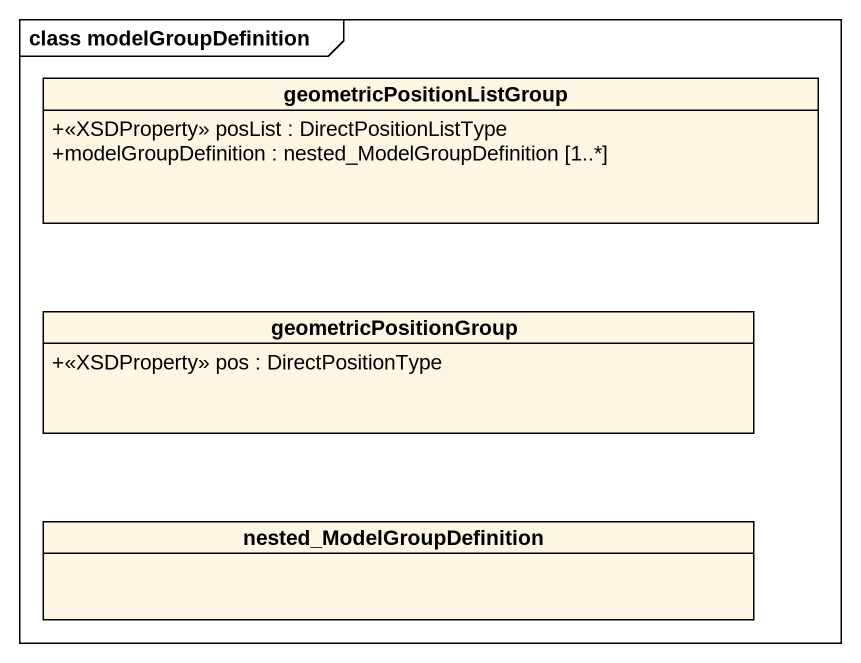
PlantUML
@startuml
mainframe class modelGroupDefinition
hide circle
hide empty members
skinparam classAttributeIconSize 0
class geometricPositionListGroup {
  +<<XSDProperty>> posList : DirectPositionListType
  +modelGroupDefinition : nested_ModelGroupDefinition [1..*]
}
class geometricPositionGroup {
  +<<XSDProperty>> pos : DirectPositionType
}
class nested_ModelGroupDefinition
@enduml
